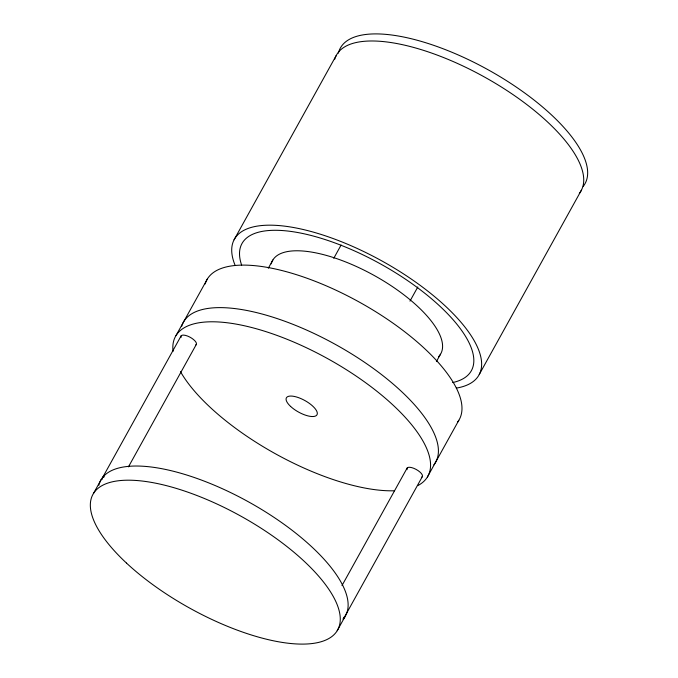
<?xml version="1.0" encoding="UTF-8"?>
<svg xmlns="http://www.w3.org/2000/svg" width="678" height="678" viewBox="0 0 678 678"><rect width="100%" height="100%" fill="white"/><g stroke="black" fill="none" stroke-linecap="round" stroke-linejoin="round"><path stroke-width="1.02" d="M175.992 335.593L207.409 278.921M93.411 493.584L101.268 479.422M234.079 239.792L336.178 55.604M102.615 477.49L181.145 335.805M128.464 466.854L196.213 344.619M268.31 268.217L272.87 259.988M333.754 258.301L341.11 245.029M409.978 301.117L417.826 286.947M436.42 361.569L440.471 354.255M341.983 585.589L407.173 467.981M422.241 476.795L343.712 618.472A139.871 52.621 29 0 0 246.089 500.534A139.871 52.621 29 0 0 98.852 485.279M337.203 630.71L345.06 616.539M479.261 374.451L581.36 190.272M427.403 476.998L458.811 420.326M235.088 265.284A139.871 52.621 29 0 1 382.375 261.208A139.871 52.621 29 0 1 456.345 388.104M241.631 265.106A131.125 49.333 29 0 1 381.044 264.225A131.125 49.333 29 0 1 452.735 382.536M334.712 59.266A139.871 52.621 29 0 1 482.829 76.114A139.871 52.621 29 0 1 579.317 193.433M338.381 53.147A139.871 52.621 29 0 1 485.618 68.41A139.871 52.621 29 0 1 583.241 186.348M102.514 479.176A8.738 3.288 29 0 1 104.404 476.778M181.043 337.5A8.738 3.288 29 0 1 189.611 336.983A8.738 3.288 29 0 1 195.713 345.017M343.932 617.2A8.738 3.288 29 0 1 342.848 619.022M407.071 469.676A8.738 3.288 29 0 1 416.012 469.354A8.738 3.288 29 0 1 421.385 477.337M181.619 326.465A144.244 54.265 29 0 1 334.364 343.848A144.244 54.265 29 0 1 433.861 464.828M205.18 283.963A144.244 54.265 29 0 1 357.925 301.337A144.244 54.265 29 0 1 457.421 422.326M173.068 351.357A144.244 54.265 29 0 1 326.567 358.043A144.244 54.265 29 0 1 417.758 485.626M394.528 490.762A144.244 54.265 29 0 1 180.492 371.663M271.251 263.844A96.157 36.18 29 0 1 374.519 275.649A96.157 36.18 29 0 1 438.446 356.831M126.515 563.104A139.871 52.621 29 0 0 335.856 632.642A139.871 52.621 29 0 0 183.552 490.703A139.871 52.621 29 0 0 126.515 563.104M290.599 406.419A17.484 6.577 29 0 0 316.762 415.114A17.484 6.577 29 0 0 297.727 397.367A17.484 6.577 29 0 0 290.599 406.419"/></g></svg>
